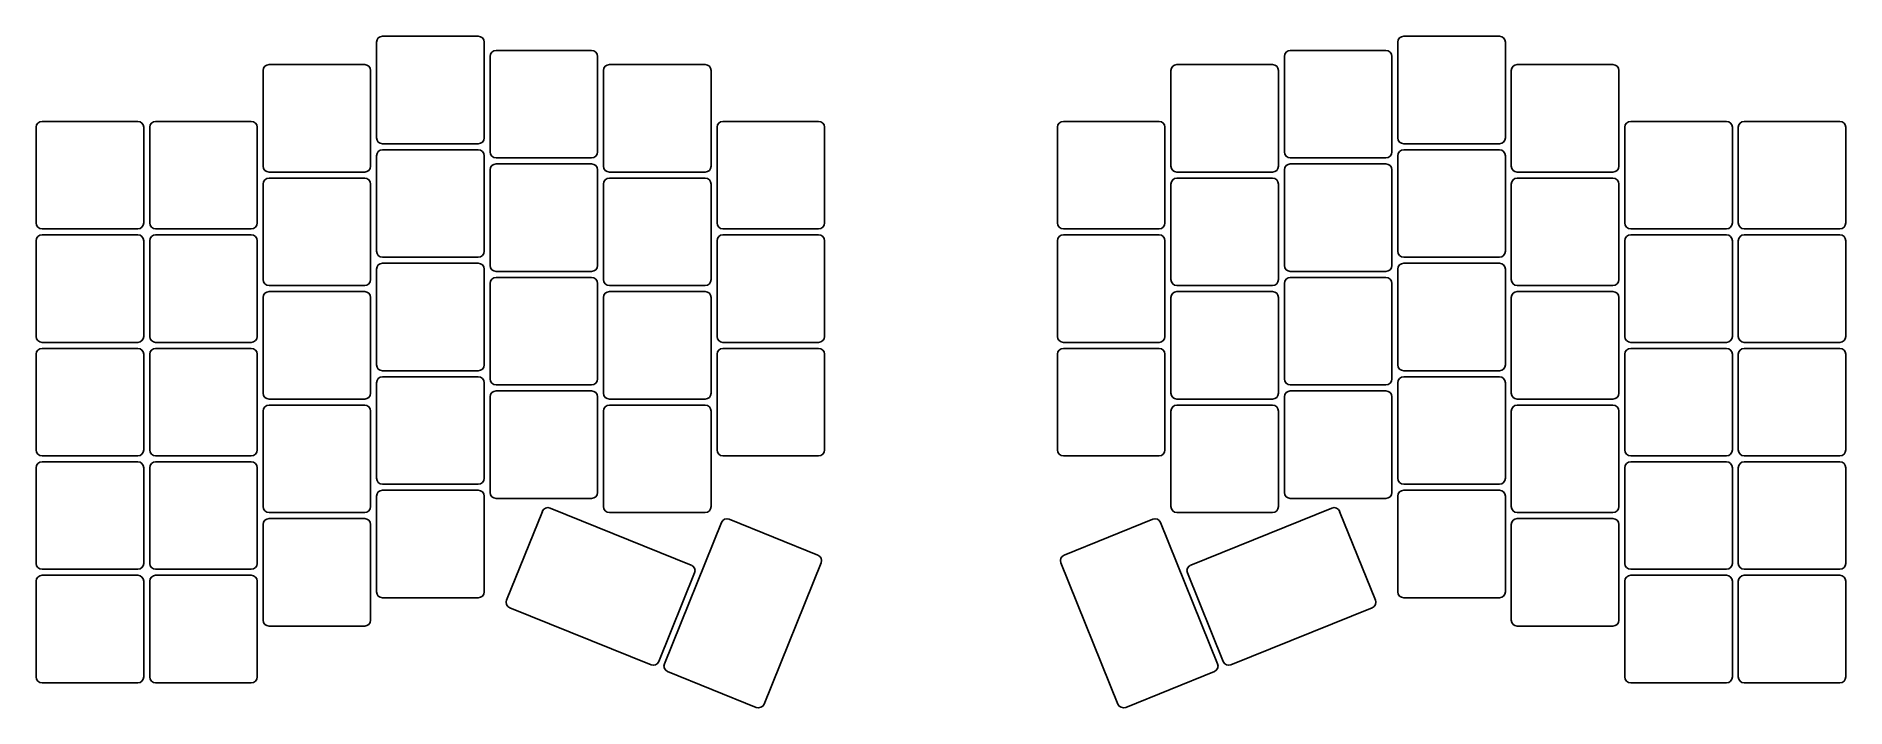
# Model space of a CAD drawing. Header units: millimetres. Extents: x 141 to 445, y -183 to -70.
import ezdxf

# ---------------------------------------------------------------- set-up
doc = ezdxf.new("R2010")
doc.units = ezdxf.units.MM

msp = doc.modelspace()

# ---------------------------------------------------------------- linework, layer by layer
for p, q in [((198.12, -71.49), (198.12, -87.54)), ((215.18, -70.49), (199.12, -70.49)), ((216.18, -87.54), (216.18, -71.49)), ((234.22, -72.87), (218.18, -72.87)), ((367.57, -72.87), (351.52, -72.87)), ((369.57, -71.49), (369.57, -87.54)), ((386.62, -70.49), (370.57, -70.49)), ((387.62, -87.54), (387.62, -71.49)), ((196.12, -75.25), (180.07, -75.25)), ((217.18, -73.87), (217.18, -89.92)), ((235.22, -89.92), (235.22, -73.87)), ((253.28, -75.25), (237.22, -75.25)), ((348.52, -75.25), (332.48, -75.25)), ((350.52, -73.87), (350.52, -89.92)), ((368.57, -89.92), (368.57, -73.87)), ((405.68, -75.25), (389.62, -75.25)), ((179.07, -76.25), (179.07, -92.3)), ((197.12, -92.3), (197.12, -76.25)), ((236.22, -76.25), (236.22, -92.3)), ((254.28, -92.3), (254.28, -76.25)), ((331.48, -76.25), (331.48, -92.3)), ((349.52, -92.3), (349.52, -76.25)), ((388.62, -76.25), (388.62, -92.3)), ((406.68, -92.3), (406.68, -76.25)), ((158.03, -84.78), (141.97, -84.78)), ((177.07, -84.78), (161.03, -84.78)), ((272.32, -84.78), (256.27, -84.78)), ((329.48, -84.78), (313.43, -84.78)), ((424.73, -84.78), (408.68, -84.78)), ((443.77, -84.78), (427.73, -84.78)), ((140.97, -85.78), (140.97, -101.83)), ((159.03, -101.83), (159.03, -85.78)), ((160.03, -85.78), (160.03, -101.83)), ((178.07, -101.83), (178.07, -85.78)), ((255.28, -85.78), (255.28, -101.83)), ((273.32, -101.83), (273.32, -85.78)), ((312.43, -85.78), (312.43, -101.83)), ((330.48, -101.83), (330.48, -85.78)), ((407.68, -85.78), (407.68, -101.83)), ((425.73, -101.83), (425.73, -85.78)), ((426.73, -85.78), (426.73, -101.83)), ((444.77, -101.83), (444.77, -85.78)), ((198.12, -90.54), (198.12, -106.59)), ((199.12, -88.54), (215.18, -88.54)), ((215.18, -89.54), (199.12, -89.54)), ((216.18, -106.59), (216.18, -90.54)), ((218.18, -90.92), (234.22, -90.92)), ((351.52, -90.92), (367.57, -90.92)), ((369.57, -90.54), (369.57, -106.59)), ((370.57, -88.54), (386.62, -88.54)), ((386.62, -89.54), (370.57, -89.54)), ((387.62, -106.59), (387.62, -90.54)), ((180.07, -93.3), (196.12, -93.3)), ((217.18, -92.92), (217.18, -108.97)), ((234.22, -91.92), (218.18, -91.92)), ((235.22, -108.97), (235.22, -92.92)), ((237.22, -93.3), (253.28, -93.3)), ((332.48, -93.3), (348.52, -93.3)), ((350.52, -92.92), (350.52, -108.97)), ((367.57, -91.92), (351.52, -91.92)), ((368.57, -108.97), (368.57, -92.92)), ((389.62, -93.3), (405.68, -93.3)), ((179.07, -95.3), (179.07, -111.35)), ((196.12, -94.3), (180.07, -94.3)), ((197.12, -111.35), (197.12, -95.3)), ((236.22, -95.3), (236.22, -111.35)), ((253.28, -94.3), (237.22, -94.3)), ((254.28, -111.35), (254.28, -95.3)), ((331.48, -95.3), (331.48, -111.35)), ((348.52, -94.3), (332.48, -94.3)), ((349.52, -111.35), (349.52, -95.3)), ((388.62, -95.3), (388.62, -111.35)), ((405.68, -94.3), (389.62, -94.3)), ((406.68, -111.35), (406.68, -95.3)), ((141.97, -102.83), (158.03, -102.83)), ((161.03, -102.83), (177.07, -102.83)), ((256.27, -102.83), (272.32, -102.83)), ((313.43, -102.83), (329.48, -102.83)), ((408.68, -102.83), (424.73, -102.83)), ((427.73, -102.83), (443.77, -102.83)), ((140.97, -104.83), (140.97, -120.88)), ((158.03, -103.83), (141.97, -103.83)), ((159.03, -120.88), (159.03, -104.83)), ((160.03, -104.83), (160.03, -120.88)), ((177.07, -103.83), (161.03, -103.83)), ((178.07, -120.88), (178.07, -104.83)), ((255.28, -104.83), (255.28, -120.88)), ((272.32, -103.83), (256.27, -103.83)), ((273.32, -120.88), (273.32, -104.83)), ((312.43, -104.83), (312.43, -120.88)), ((329.48, -103.83), (313.43, -103.83)), ((330.48, -120.88), (330.48, -104.83)), ((407.68, -104.83), (407.68, -120.88)), ((424.73, -103.83), (408.68, -103.83)), ((425.73, -120.88), (425.73, -104.83)), ((426.73, -104.83), (426.73, -120.88)), ((443.77, -103.83), (427.73, -103.83)), ((444.77, -120.88), (444.77, -104.83)), ((199.12, -107.59), (215.18, -107.59)), ((215.18, -108.59), (199.12, -108.59)), ((370.57, -107.59), (386.62, -107.59)), ((386.62, -108.59), (370.57, -108.59)), ((180.07, -112.35), (196.12, -112.35)), ((198.12, -109.59), (198.12, -125.64)), ((216.18, -125.64), (216.18, -109.59)), ((217.18, -111.97), (217.18, -128.02)), ((218.18, -109.97), (234.22, -109.97)), ((234.22, -110.97), (218.18, -110.97)), ((235.22, -128.02), (235.22, -111.97)), ((237.22, -112.35), (253.28, -112.35)), ((332.48, -112.35), (348.52, -112.35)), ((350.52, -111.97), (350.52, -128.02)), ((351.52, -109.97), (367.57, -109.97)), ((367.57, -110.97), (351.52, -110.97)), ((368.57, -128.02), (368.57, -111.97)), ((369.57, -109.59), (369.57, -125.64)), ((387.62, -125.64), (387.62, -109.59)), ((389.62, -112.35), (405.68, -112.35)), ((179.07, -114.35), (179.07, -130.4)), ((196.12, -113.35), (180.07, -113.35)), ((197.12, -130.4), (197.12, -114.35)), ((236.22, -114.35), (236.22, -130.4)), ((253.28, -113.35), (237.22, -113.35)), ((254.28, -130.4), (254.28, -114.35)), ((331.48, -114.35), (331.48, -130.4)), ((348.52, -113.35), (332.48, -113.35)), ((349.52, -130.4), (349.52, -114.35)), ((388.62, -114.35), (388.62, -130.4)), ((405.68, -113.35), (389.62, -113.35)), ((406.68, -130.4), (406.68, -114.35)), ((140.97, -123.88), (140.97, -139.93)), ((141.97, -121.88), (158.03, -121.88)), ((158.03, -122.88), (141.97, -122.88)), ((159.03, -139.93), (159.03, -123.88)), ((160.03, -123.88), (160.03, -139.93)), ((161.03, -121.88), (177.07, -121.88)), ((177.07, -122.88), (161.03, -122.88)), ((178.07, -139.93), (178.07, -123.88)), ((255.28, -123.88), (255.28, -139.93)), ((256.27, -121.88), (272.32, -121.88)), ((272.32, -122.88), (256.27, -122.88)), ((273.32, -139.93), (273.32, -123.88)), ((312.43, -123.88), (312.43, -139.93)), ((313.43, -121.88), (329.48, -121.88)), ((329.48, -122.88), (313.43, -122.88)), ((330.48, -139.93), (330.48, -123.88)), ((407.68, -123.88), (407.68, -139.93)), ((408.68, -121.88), (424.73, -121.88)), ((424.73, -122.88), (408.68, -122.88)), ((425.73, -139.93), (425.73, -123.88)), ((426.73, -123.88), (426.73, -139.93)), ((427.73, -121.88), (443.77, -121.88)), ((443.77, -122.88), (427.73, -122.88)), ((444.77, -139.93), (444.77, -123.88)), ((199.12, -126.64), (215.18, -126.64)), ((370.57, -126.64), (386.62, -126.64)), ((198.12, -128.64), (198.12, -144.69)), ((215.18, -127.64), (199.12, -127.64)), ((216.18, -144.69), (216.18, -128.64)), ((218.18, -129.02), (234.22, -129.02)), ((234.22, -130.02), (218.18, -130.02)), ((351.52, -129.02), (367.57, -129.02)), ((367.57, -130.02), (351.52, -130.02)), ((369.57, -128.64), (369.57, -144.69)), ((386.62, -127.64), (370.57, -127.64)), ((387.62, -144.69), (387.62, -128.64)), ((179.07, -133.4), (179.07, -149.45)), ((180.07, -131.4), (196.12, -131.4)), ((196.12, -132.4), (180.07, -132.4)), ((197.12, -149.45), (197.12, -133.4)), ((217.18, -131.02), (217.18, -147.07)), ((235.22, -147.07), (235.22, -131.02)), ((236.22, -133.4), (236.22, -149.45)), ((237.22, -131.4), (253.28, -131.4)), ((253.28, -132.4), (237.22, -132.4)), ((254.28, -149.45), (254.28, -133.4)), ((331.48, -133.4), (331.48, -149.45)), ((332.48, -131.4), (348.52, -131.4)), ((348.52, -132.4), (332.48, -132.4)), ((349.52, -149.45), (349.52, -133.4)), ((350.52, -131.02), (350.52, -147.07)), ((368.57, -147.07), (368.57, -131.02)), ((388.62, -133.4), (388.62, -149.45)), ((389.62, -131.4), (405.68, -131.4)), ((405.68, -132.4), (389.62, -132.4)), ((406.68, -149.45), (406.68, -133.4)), ((141.97, -140.93), (158.03, -140.93)), ((158.03, -141.93), (141.97, -141.93)), ((161.03, -140.93), (177.07, -140.93)), ((177.07, -141.93), (161.03, -141.93)), ((256.27, -140.93), (272.32, -140.93)), ((313.43, -140.93), (329.48, -140.93)), ((408.68, -140.93), (424.73, -140.93)), ((424.73, -141.93), (408.68, -141.93)), ((427.73, -140.93), (443.77, -140.93)), ((443.77, -141.93), (427.73, -141.93)), ((140.97, -142.93), (140.97, -158.97)), ((159.03, -158.97), (159.03, -142.93)), ((160.03, -142.93), (160.03, -158.97)), ((178.07, -158.97), (178.07, -142.93)), ((199.12, -145.69), (215.18, -145.69)), ((370.57, -145.69), (386.62, -145.69)), ((407.68, -142.93), (407.68, -158.97)), ((425.73, -158.97), (425.73, -142.93)), ((426.73, -142.93), (426.73, -158.97)), ((444.77, -158.97), (444.77, -142.93)), ((198.12, -147.69), (198.12, -163.74)), ((215.18, -146.69), (199.12, -146.69)), ((216.18, -163.74), (216.18, -147.69)), ((218.18, -148.07), (234.22, -148.07)), ((351.52, -148.07), (367.57, -148.07)), ((369.57, -147.69), (369.57, -163.74)), ((386.62, -146.69), (370.57, -146.69)), ((387.62, -163.74), (387.62, -147.69)), ((180.07, -150.45), (196.12, -150.45)), ((196.12, -151.45), (180.07, -151.45)), ((225.95, -150.24), (219.94, -165.12)), ((227.25, -149.69), (250.96, -159.27)), ((237.22, -150.45), (253.28, -150.45)), ((272.19, -157.57), (257.31, -151.56)), ((328.44, -151.56), (313.56, -157.57)), ((332.48, -150.45), (348.52, -150.45)), ((334.79, -159.27), (358.5, -149.69)), ((365.81, -165.12), (359.8, -150.24)), ((389.62, -150.45), (405.68, -150.45)), ((405.68, -151.45), (389.62, -151.45)), ((179.07, -152.45), (179.07, -168.5)), ((197.12, -168.5), (197.12, -152.45)), ((246.43, -175.82), (256.01, -152.11)), ((329.74, -152.11), (339.32, -175.82)), ((388.62, -152.45), (388.62, -168.5)), ((406.68, -168.5), (406.68, -152.45)), ((141.97, -159.97), (158.03, -159.97)), ((158.03, -160.97), (141.97, -160.97)), ((161.03, -159.97), (177.07, -159.97)), ((177.07, -160.97), (161.03, -160.97)), ((245.5, -175.45), (251.51, -160.57)), ((263.17, -182.59), (272.75, -158.87)), ((313, -158.87), (322.58, -182.59)), ((334.24, -160.57), (340.25, -175.45)), ((408.68, -159.97), (424.73, -159.97)), ((424.73, -160.97), (408.68, -160.97)), ((427.73, -159.97), (443.77, -159.97)), ((443.77, -160.97), (427.73, -160.97)), ((140.97, -161.97), (140.97, -178.03)), ((159.03, -178.03), (159.03, -161.97)), ((160.03, -161.97), (160.03, -178.03)), ((178.07, -178.03), (178.07, -161.97)), ((407.68, -161.97), (407.68, -178.03)), ((425.73, -178.03), (425.73, -161.97)), ((426.73, -161.97), (426.73, -178.03)), ((444.77, -178.03), (444.77, -161.97)), ((199.12, -164.74), (215.18, -164.74)), ((220.49, -166.42), (244.2, -176)), ((341.55, -176), (365.26, -166.42)), ((370.57, -164.74), (386.62, -164.74)), ((180.07, -169.5), (196.12, -169.5)), ((389.62, -169.5), (405.68, -169.5)), ((141.97, -179.03), (158.03, -179.03)), ((161.03, -179.03), (177.07, -179.03)), ((246.98, -177.13), (261.86, -183.14)), ((323.89, -183.14), (338.77, -177.13)), ((408.68, -179.03), (424.73, -179.03)), ((427.73, -179.03), (443.77, -179.03))]:
    msp.add_line(p, q)
for centre, start, end in [((199.12, -71.49), 90, 180), ((215.18, -71.49), 0, 90), ((218.18, -73.87), 90, 180), ((234.22, -73.87), 0, 90), ((351.52, -73.87), 90, 180), ((367.57, -73.87), 0, 90), ((370.57, -71.49), 90, 180), ((386.62, -71.49), 0, 90), ((180.07, -76.25), 90, 180), ((196.12, -76.25), 0, 90), ((237.22, -76.25), 90, 180), ((253.28, -76.25), 0, 90), ((332.48, -76.25), 90, 180), ((348.52, -76.25), 0, 90), ((389.62, -76.25), 90, 180), ((405.68, -76.25), 0, 90), ((141.97, -85.78), 90, 180), ((158.03, -85.78), 0, 90), ((161.03, -85.78), 90, 180), ((177.07, -85.78), 0, 90), ((256.27, -85.78), 90, 180), ((272.32, -85.78), 0, 90), ((313.43, -85.78), 90, 180), ((329.48, -85.78), 0, 90), ((408.68, -85.78), 90, 180), ((424.73, -85.78), 0, 90), ((427.73, -85.78), 90, 180), ((443.77, -85.78), 0, 90), ((199.12, -87.54), 180, 270), ((215.18, -87.54), 270, 0), ((370.57, -87.54), 180, 270), ((386.62, -87.54), 270, 0), ((199.12, -90.54), 90, 180), ((215.18, -90.54), 0, 90), ((218.18, -89.92), 180, 270), ((234.22, -89.92), 270, 0), ((351.52, -89.92), 180, 270), ((367.57, -89.92), 270, 0), ((370.57, -90.54), 90, 180), ((386.62, -90.54), 0, 90), ((180.07, -92.3), 180, 270), ((196.12, -92.3), 270, 0), ((218.18, -92.92), 90, 180), ((234.22, -92.92), 0, 90), ((237.22, -92.3), 180, 270), ((253.28, -92.3), 270, 0), ((332.48, -92.3), 180, 270), ((348.52, -92.3), 270, 0), ((351.52, -92.92), 90, 180), ((367.57, -92.92), 0, 90), ((389.62, -92.3), 180, 270), ((405.68, -92.3), 270, 0), ((180.07, -95.3), 90, 180), ((196.12, -95.3), 0, 90), ((237.22, -95.3), 90, 180), ((253.28, -95.3), 0, 90), ((332.48, -95.3), 90, 180), ((348.52, -95.3), 0, 90), ((389.62, -95.3), 90, 180), ((405.68, -95.3), 0, 90), ((141.97, -101.83), 180, 270), ((158.03, -101.83), 270, 0), ((161.03, -101.83), 180, 270), ((177.07, -101.83), 270, 0), ((256.27, -101.83), 180, 270), ((272.32, -101.83), 270, 0), ((313.43, -101.83), 180, 270), ((329.48, -101.83), 270, 0), ((408.68, -101.83), 180, 270), ((424.73, -101.83), 270, 0), ((427.73, -101.83), 180, 270), ((443.77, -101.83), 270, 0), ((141.97, -104.83), 90, 180), ((158.03, -104.83), 0, 90), ((161.03, -104.83), 90, 180), ((177.07, -104.83), 0, 90), ((256.27, -104.83), 90, 180), ((272.32, -104.83), 0, 90), ((313.43, -104.83), 90, 180), ((329.48, -104.83), 0, 90), ((408.68, -104.83), 90, 180), ((424.73, -104.83), 0, 90), ((427.73, -104.83), 90, 180), ((443.77, -104.83), 0, 90), ((199.12, -106.59), 180, 270), ((199.12, -109.59), 90, 180), ((215.18, -106.59), 270, 0), ((215.18, -109.59), 0, 90), ((218.18, -108.97), 180, 270), ((234.22, -108.97), 270, 0), ((351.52, -108.97), 180, 270), ((367.57, -108.97), 270, 0), ((370.57, -106.59), 180, 270), ((370.57, -109.59), 90, 180), ((386.62, -106.59), 270, 0), ((386.62, -109.59), 0, 90), ((180.07, -111.35), 180, 270), ((196.12, -111.35), 270, 0), ((218.18, -111.97), 90, 180), ((234.22, -111.97), 0, 90), ((237.22, -111.35), 180, 270), ((253.28, -111.35), 270, 0), ((332.48, -111.35), 180, 270), ((348.52, -111.35), 270, 0), ((351.52, -111.97), 90, 180), ((367.57, -111.97), 0, 90), ((389.62, -111.35), 180, 270), ((405.68, -111.35), 270, 0), ((180.07, -114.35), 90, 180), ((196.12, -114.35), 0, 90), ((237.22, -114.35), 90, 180), ((253.28, -114.35), 0, 90), ((332.48, -114.35), 90, 180), ((348.52, -114.35), 0, 90), ((389.62, -114.35), 90, 180), ((405.68, -114.35), 0, 90), ((141.97, -120.88), 180, 270), ((158.03, -120.88), 270, 0), ((161.03, -120.88), 180, 270), ((177.07, -120.88), 270, 0), ((256.27, -120.88), 180, 270), ((272.32, -120.88), 270, 0), ((313.43, -120.88), 180, 270), ((329.48, -120.88), 270, 0), ((408.68, -120.88), 180, 270), ((424.73, -120.88), 270, 0), ((427.73, -120.88), 180, 270), ((443.77, -120.88), 270, 0), ((141.97, -123.88), 90, 180), ((158.03, -123.88), 0, 90), ((161.03, -123.88), 90, 180), ((177.07, -123.88), 0, 90), ((256.27, -123.88), 90, 180), ((272.32, -123.88), 0, 90), ((313.43, -123.88), 90, 180), ((329.48, -123.88), 0, 90), ((408.68, -123.88), 90, 180), ((424.73, -123.88), 0, 90), ((427.73, -123.88), 90, 180), ((443.77, -123.88), 0, 90), ((199.12, -125.64), 180, 270), ((215.18, -125.64), 270, 0), ((370.57, -125.64), 180, 270), ((386.62, -125.64), 270, 0), ((180.07, -130.4), 180, 270), ((196.12, -130.4), 270, 0), ((199.12, -128.64), 90, 180), ((215.18, -128.64), 0, 90), ((218.18, -128.02), 180, 270), ((218.18, -131.02), 90, 180), ((234.22, -128.02), 270, 0), ((234.22, -131.02), 0, 90), ((237.22, -130.4), 180, 270), ((253.28, -130.4), 270, 0), ((332.48, -130.4), 180, 270), ((348.52, -130.4), 270, 0), ((351.52, -128.02), 180, 270), ((351.52, -131.02), 90, 180), ((367.57, -128.02), 270, 0), ((367.57, -131.02), 0, 90), ((370.57, -128.64), 90, 180), ((386.62, -128.64), 0, 90), ((389.62, -130.4), 180, 270), ((405.68, -130.4), 270, 0), ((180.07, -133.4), 90, 180), ((196.12, -133.4), 0, 90), ((237.22, -133.4), 90, 180), ((253.28, -133.4), 0, 90), ((332.48, -133.4), 90, 180), ((348.52, -133.4), 0, 90), ((389.62, -133.4), 90, 180), ((405.68, -133.4), 0, 90), ((141.97, -139.93), 180, 270), ((141.97, -142.93), 90, 180), ((158.03, -139.93), 270, 0), ((158.03, -142.93), 0, 90), ((161.03, -139.93), 180, 270), ((161.03, -142.93), 90, 180), ((177.07, -139.93), 270, 0), ((177.07, -142.93), 0, 90), ((256.27, -139.93), 180, 270), ((272.32, -139.93), 270, 0), ((313.43, -139.93), 180, 270), ((329.48, -139.93), 270, 0), ((408.68, -139.93), 180, 270), ((408.68, -142.93), 90, 180), ((424.73, -139.93), 270, 0), ((424.73, -142.93), 0, 90), ((427.73, -139.93), 180, 270), ((427.73, -142.93), 90, 180), ((443.77, -139.93), 270, 0), ((443.77, -142.93), 0, 90), ((199.12, -144.69), 180, 270), ((215.18, -144.69), 270, 0), ((370.57, -144.69), 180, 270), ((386.62, -144.69), 270, 0), ((199.12, -147.69), 90, 180), ((215.18, -147.69), 0, 90), ((218.18, -147.07), 180, 270), ((234.22, -147.07), 270, 0), ((351.52, -147.07), 180, 270), ((367.57, -147.07), 270, 0), ((370.57, -147.69), 90, 180), ((386.62, -147.69), 0, 90), ((180.07, -149.45), 180, 270), ((180.07, -152.45), 90, 180), ((196.12, -149.45), 270, 0), ((196.12, -152.45), 0, 90), ((226.87, -150.61), 68, 158), ((237.22, -149.45), 180, 270), ((253.28, -149.45), 270, 0), ((256.94, -152.49), 68, 158), ((328.81, -152.49), 22, 112), ((332.48, -149.45), 180, 270), ((348.52, -149.45), 270, 0), ((358.88, -150.61), 22, 112), ((389.62, -149.45), 180, 270), ((389.62, -152.45), 90, 180), ((405.68, -149.45), 270, 0), ((405.68, -152.45), 0, 90), ((271.82, -158.5), 338, 68), ((313.93, -158.5), 112, 202), ((141.97, -158.97), 180, 270), ((141.97, -161.97), 90, 180), ((158.03, -158.97), 270, 0), ((158.03, -161.97), 0, 90), ((161.03, -158.97), 180, 270), ((161.03, -161.97), 90, 180), ((177.07, -158.97), 270, 0), ((177.07, -161.97), 0, 90), ((250.59, -160.19), 338, 68), ((335.16, -160.19), 112, 202), ((408.68, -158.97), 180, 270), ((408.68, -161.97), 90, 180), ((424.73, -158.97), 270, 0), ((424.73, -161.97), 0, 90), ((427.73, -158.97), 180, 270), ((427.73, -161.97), 90, 180), ((443.77, -158.97), 270, 0), ((443.77, -161.97), 0, 90), ((199.12, -163.74), 180, 270), ((215.18, -163.74), 270, 0), ((370.57, -163.74), 180, 270), ((386.62, -163.74), 270, 0), ((220.86, -165.49), 158, 248), ((364.89, -165.49), 292, 22), ((180.07, -168.5), 180, 270), ((196.12, -168.5), 270, 0), ((389.62, -168.5), 180, 270), ((405.68, -168.5), 270, 0), ((244.58, -175.07), 248, 338), ((247.36, -176.2), 158, 248), ((338.39, -176.2), 292, 22), ((341.17, -175.07), 202, 292), ((141.97, -178.03), 180, 270), ((158.03, -178.03), 270, 0), ((161.03, -178.03), 180, 270), ((177.07, -178.03), 270, 0), ((408.68, -178.03), 180, 270), ((424.73, -178.03), 270, 0), ((427.73, -178.03), 180, 270), ((443.77, -178.03), 270, 0), ((262.24, -182.21), 248, 338), ((323.51, -182.21), 202, 292)]:
    msp.add_arc(centre, 1, start, end)

doc.saveas('drawing.dxf')
